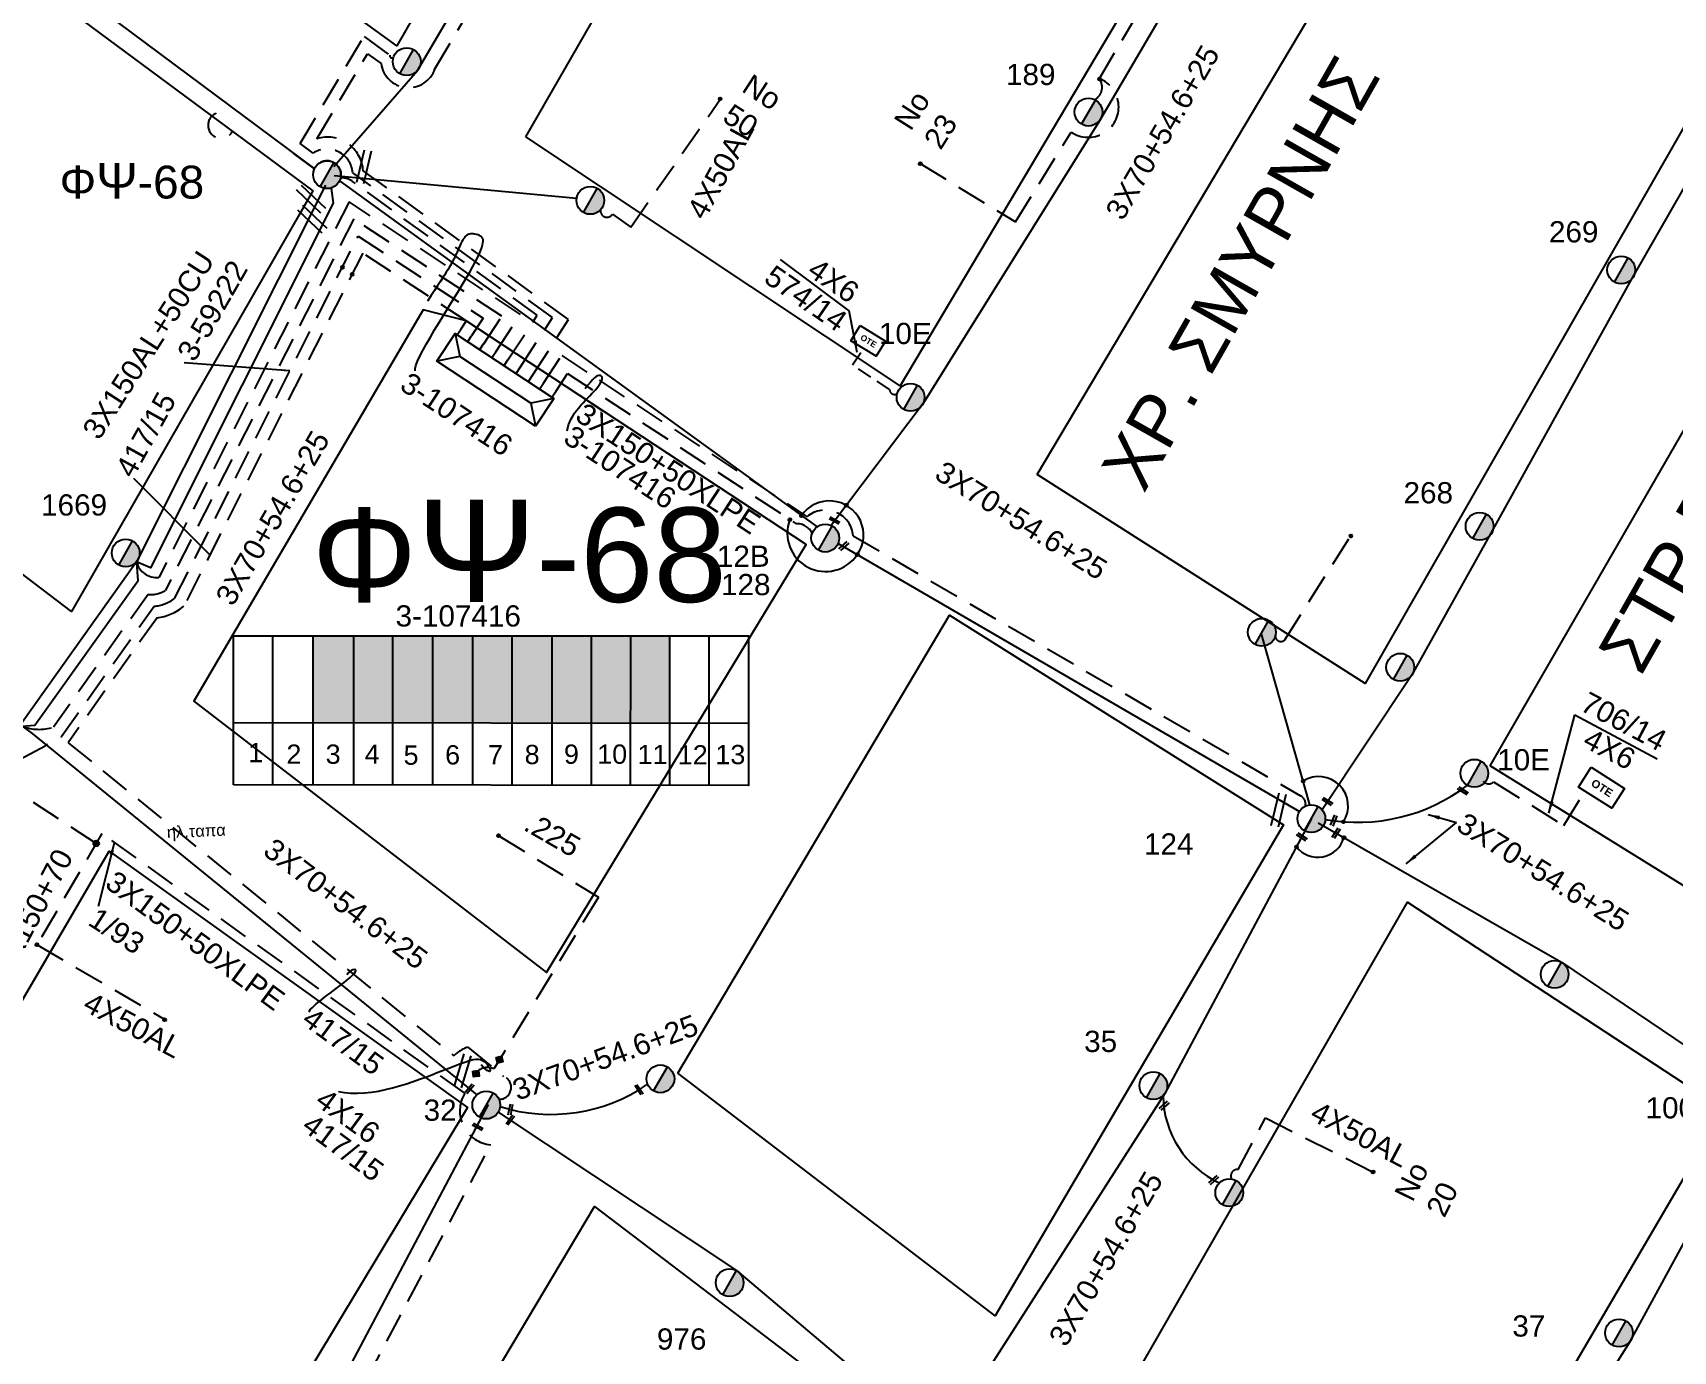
# Model space of a CAD drawing. Header units: millimetres. Extents: x 771 to 3391, y 686 to 1835.
# Drawn here: x 1149.3 to 1288.3, y 1215.3 to 1327.1 of the extents above; entities that cross this region are included whole.
import ezdxf

# ---------------------------------------------------------------- set-up
doc = ezdxf.new("R2010")
doc.units = ezdxf.units.MM
doc.linetypes.add('DASHED', pattern=[19.05, 12.7, -6.35])
for name, color, linetype in [('Pillar OTE', 7, 'Continuous'), ('Άγνωστα', 7, 'Continuous'), ('Επιγραφές - Σχήματα', 7, 'Continuous'), ('Καλώδια ΧΤ   3x150+70AL', 7, 'DASHED'), ('Καλώδια ΧΤ   3x150AL+50CU', 7, 'DASHED'), ('Μηχανική τομή', 7, 'Continuous'), ('Στύλος ΦΜ', 7, 'Continuous'), ('Στύλος ΦΜ @ 1', 7, 'Continuous'), ('Συνδέσεις', 7, 'Continuous'), ('Συνεστραμμένα ΧΤ   3x70+54.6+25 AL', 7, 'SYN_LINE'), ('Τομή', 7, 'Continuous'), ('Υποσταθμός πόλεως', 7, 'Continuous'), ('Υπόβαθρο ΔΕΗ', 7, 'Continuous'), ('Υπόγεια καλώδια Παροχών ΧΤ   .0225', 7, 'DASHED'), ('Υπόγεια καλώδια Παροχών ΧΤ   4x16AL', 7, 'DASHED'), ('Υπόγεια καλώδια Παροχών ΧΤ   4x50AL', 7, 'DASHED'), ('Υπόγεια καλώδια Παροχών ΧΤ   4x6', 7, 'DASHED')]:
    doc.layers.add(name, color=color, linetype=linetype)
doc.styles.add('arial', font='ARIAL.TTF')
doc.styles.get("Standard").update_dxf_attribs({"font": 'ARIAL.TTF'})
doc.linetypes.add('SYN_LINE', pattern='A,0.5,-0.0001,["/\\/\\/\\/",Standard,S=0.1,R=0,X=0,Y=-0.05],-0.25', length=0.7501)
doc.dimstyles.new('ISO-25', dxfattribs={"dimtxt": 2.5, "dimasz": 2.5, "dimexe": 1.25, "dimexo": 0.625, "dimtad": 1, "dimtxsty": 'Standard', "dimcen": 2.5, "dimadec": 0, "dimazin": 0, "dimtfac": 1, "dimtmove": 0, "dimatfit": 3, "dimfxl": 1, "dimarcsym": 0})

# ---------------------------------------------------------------- blocks, each defined once
blk = doc.blocks.new('ΥΠΑΡΧΩΝ ΤΣΙΜΕΝΤΕΝΙΟΣ ΣΤΥΛΟΣ')
at = {"layer": 'Στύλος ΦΜ'}
blk.add_hatch(color=7, dxfattribs=at).paths.add_polyline_path([(-1.29, -2.28, 0.574793), (2.62, 0, 0.268822), (1.3, 2.27)])
at = {"layer": 'Στύλος ΦΜ', "color": 7}
blk.add_line((-1.29, -2.28), (1.3, 2.27), dxfattribs=at)
blk.add_circle((0, 0), 2.62, dxfattribs=at)
at = {"layer": 'Στύλος ΦΜ', "flags": 4}
for tag, p in [('ΑΡΙΘΜΟΣ', (-4.68, 8.05)), ('ΤΥΠΟΣ', (-4.91, 3.03))]:
    blk.add_attdef(tag, p, '', height=4, dxfattribs=at)
blk = doc.blocks.new('ΜΗΧΑΝΙΚΗ ΤΟΜΗ')
at = {"layer": 'Μηχανική τομή', "ltscale": 40}
for p, q in [((-1.89, 0.78), (1.89, 0.78)), ((1.89, 0), (-1.89, 0))]:
    blk.add_line(p, q, dxfattribs=at)
blk = doc.blocks.new('_ΣΥΝΔΕΣΗ')
at = {"layer": 'Συνδέσεις', "linetype": 'SYN_LINE', "ltscale": 40}
blk.add_hatch(color=256, dxfattribs=at).paths.add_polyline_path([(0.5, -0.01, 1), (-0.5, -0.01, 1)])
at = {"layer": 'Συνδέσεις'}
blk.add_circle((0, -0.01), 0.5, dxfattribs=at)
blk = doc.blocks.new('PILLAR ΟΤΕ')
at = {"layer": 'Pillar OTE', "ltscale": 40}
blk.add_lwpolyline([(-3.31, 2.02), (3.39, 2.02), (3.39, -1.99), (-3.31, -1.99)], close=True, dxfattribs=at)
at = {"layer": 'Pillar OTE', "insert": (-1.81, 0.71), "char_height": 1.3575, "width": 109.961, "attachment_point": 1}
blk.add_mtext('{\\fArial|b1|i0|c161|p34;OTE}', dxfattribs=at)
blk = doc.blocks.new('TSONTA XT1')
at = {"ltscale": 40}
h = blk.add_hatch(color=256, dxfattribs=at)
h.dxf.hatch_style = 1
h.paths.add_polyline_path([(595.96, 2487.66), (597.07, 2488.77), (595.96, 2489.87), (594.85, 2488.77)])
blk.add_lwpolyline([(594.85, 2488.77), (595.96, 2489.87), (597.07, 2488.77), (595.96, 2487.66)], close=True, dxfattribs=at)
blk = doc.blocks.new('ΥΠΟΣΤΑΘΜΟΣ ΠΟΛΕΩΣ 9 ΑΝΑΧΩΡΗΣΕΩΝ')
at = {"layer": 'Υποσταθμός πόλεως', "ltscale": 40}
for p, q in [((-9.63, -2.82), (-9.63, -4)), ((-7.12, -2.82), (-7.12, -4)), ((-4.84, -2.82), (-4.84, -4)), ((-2.36, -2.82), (-2.36, -4)), ((0.09, -2.82), (0.09, -4)), ((2.55, -2.82), (2.55, -4)), ((5.02, -2.82), (5.02, -4)), ((7.48, -2.82), (7.48, -4)), ((9.61, -2.82), (9.61, -4))]:
    blk.add_line(p, q, dxfattribs=at)
blk.add_lwpolyline([(-10.02, 2.82), (10.02, 2.82), (10.02, -2.82), (-10.02, -2.82)], close=True, dxfattribs=at)
for points in [[(-7.21, 0), (-10.02, 2.82)], [(7.21, 0), (10.02, 2.82)], [(-10.02, -2.82), (-7.21, 0)], [(-7.21, 0), (7.21, 0)], [(10.02, -2.82), (7.21, 0)]]:
    blk.add_lwpolyline(points, dxfattribs=at)
at = {"layer": 'Υποσταθμός πόλεως', "linetype": 'SYN_LINE', "ltscale": 40, "flags": 1}
for tag, p in [('ΜΕΤΑΣΧΗΜΑΤΙΣΜΟΣ', (10.79, 1.71)), ('ΙΣΧΥΣ', (10.77, -1.08)), ('ΑΡΙΘΜΟΣ', (10.89, -3.8))]:
    blk.add_attdef(tag, p, '', height=1.8, dxfattribs=at)
blk = doc.blocks.new('ΤΟΜΗ')
at = {"layer": 'Τομή', "ltscale": 40}
for p, q in [((-5.68, 0), (5.68, 0)), ((5.68, -2.33), (-5.68, -2.33))]:
    blk.add_line(p, q, dxfattribs=at)

msp = doc.modelspace()

# ---------------------------------------------------------------- hatches: boundary and pattern name
at = {"layer": 'Καλώδια ΧΤ   3x150AL+50CU', "linetype": 'DASHED', "ltscale": 0.2}
h = msp.add_hatch(color=62, dxfattribs=at)
h.dxf.hatch_style = 1
h.paths.add_polyline_path([(1176.48099, 1275.93241), (1173.04142, 1275.93263), (1173.04096, 1268.56891), (1176.48053, 1268.56557)])
h = msp.add_hatch(color=5, dxfattribs=at)
h.dxf.hatch_style = 1
h.paths.add_polyline_path([(1179.77854, 1275.9322), (1176.48099, 1275.93241), (1176.48053, 1268.56557), (1179.77808, 1268.56237)])
h = msp.add_hatch(color=6, dxfattribs=at)
h.dxf.hatch_style = 1
h.paths.add_polyline_path([(1183.16454, 1275.93199), (1179.77854, 1275.9322), (1179.77808, 1268.56237), (1183.16408, 1268.55908)])
h = msp.add_hatch(color=30, dxfattribs=at)
h.dxf.hatch_style = 1
h.paths.add_polyline_path([(1186.56119, 1275.93178), (1183.16454, 1275.93199), (1183.16408, 1268.55908), (1186.56072, 1268.55578)])
h = msp.add_hatch(color=151, dxfattribs=at)
h.dxf.hatch_style = 1
h.paths.add_polyline_path([(1189.89823, 1275.93157), (1186.56119, 1275.93178), (1186.56072, 1268.55578), (1189.89777, 1268.55254)])
h = msp.add_hatch(color=27, dxfattribs=at)
h.dxf.hatch_style = 1
h.paths.add_polyline_path([(1193.28661, 1275.93136), (1189.89823, 1275.93157), (1189.89777, 1268.55254), (1193.28615, 1268.54925)])
h = msp.add_hatch(color=133, dxfattribs=at)
h.dxf.hatch_style = 1
h.paths.add_polyline_path([(1196.61661, 1275.93115), (1193.28661, 1275.93136), (1193.28615, 1268.54925), (1196.61615, 1268.54602)])
h = msp.add_hatch(color=1, dxfattribs=at)
h.dxf.hatch_style = 1
h.paths.add_polyline_path([(1199.94661, 1275.93094), (1196.61661, 1275.93115), (1196.61615, 1268.54602), (1199.94615, 1268.54278)])
h = msp.add_hatch(color=2, dxfattribs=at)
h.dxf.hatch_style = 1
h.paths.add_polyline_path([(1203.27661, 1275.93073), (1199.94661, 1275.93094), (1199.94615, 1268.54278), (1203.27615, 1268.53955)])

# ---------------------------------------------------------------- linework, layer by layer
at = {"layer": 'Pillar OTE', "ltscale": 40}
for points in [[(1166.27284, 1263.29276), (1166.27363, 1275.93305), (1209.93661, 1275.93032), (1209.93582, 1263.25009), (1166.27284, 1263.29369)], [(1169.60075, 1263.29037), (1169.60154, 1275.93284)], [(1173.04063, 1263.28693), (1173.04142, 1275.93263)], [(1176.4802, 1263.2835), (1176.48099, 1275.93241)], [(1179.77775, 1263.2802), (1179.77854, 1275.9322)], [(1183.16375, 1263.27682), (1183.16454, 1275.93199)], [(1186.56039, 1263.27343), (1186.56119, 1275.93178)], [(1189.89744, 1263.2701), (1189.89823, 1275.93157)], [(1193.28582, 1263.26671), (1193.28661, 1275.93136)], [(1196.61582, 1263.26651), (1196.61661, 1275.93115)], [(1199.94582, 1263.2663), (1199.94661, 1275.93094)], [(1203.27582, 1263.26609), (1203.27661, 1275.93073)], [(1206.60582, 1263.26588), (1206.60661, 1275.93053)], [(1166.27317, 1268.57548), (1209.93615, 1268.53308)]]:
    msp.add_lwpolyline(points, dxfattribs=at)
at = {"layer": 'Άγνωστα', "color": 2, "linetype": 'DASHED', "ltscale": 0.2}
msp.add_lwpolyline([(1254.60145, 1275.95349, 0.681946805), (1255.39736, 1275.59797), (1260.99881, 1284.41629)], format="xyb", dxfattribs=at)
at = {"layer": 'Καλώδια ΧΤ   3x150+70AL', "color": 6, "linetype": 'DASHED', "ltscale": 0.2}
msp.add_lwpolyline([(1155.12174, 1259.17464), (1149.61505, 1249.72441)], dxfattribs=at)
at = {"layer": 'Καλώδια ΧΤ   3x150AL+50CU', "linetype": 'DASHED', "ltscale": 0.2}
msp.add_line((1196.59398, 1295.67604), (1197.58377, 1295.02554), dxfattribs=at)
at = {"layer": 'Καλώδια ΧΤ   3x150AL+50CU', "color": 133, "linetype": 'DASHED', "ltscale": 0.2}
msp.add_lwpolyline([(1191.59849, 1297.99177), (1194.68844, 1302.76143), (1177.26847, 1315.38623, 0.484082876), (1173.33642, 1318.10116), (1177.6375, 1325.31531), (1178.79129, 1324.47785, 0.790906073), (1183.35596, 1324.01763), (1192.41448, 1339.45102), (1211.4432, 1373.21865), (1225.34373, 1400.1163, 0.433610782), (1225.78281, 1401.25906)], format="xyb", dxfattribs=at)
at = {"layer": 'Καλώδια ΧΤ   3x150AL+50CU', "color": 1, "linetype": 'DASHED', "ltscale": 0.2}
msp.add_lwpolyline([(1190.56083, 1298.67681), (1193.33205, 1302.93217), (1176.37821, 1315.21916, 0.56632162), (1173.03153, 1316.87811), (1171.93117, 1317.69691), (1177.3391, 1326.76756), (1179.53187, 1325.17596, 0.845222506), (1179.85123, 1325.02604)], format="xyb", dxfattribs=at)
at = {"layer": 'Καλώδια ΧΤ   3x150AL+50CU', "linetype": 'DASHED', "ltscale": 0.2}
for points in [[(1173.14281, 1315.54883), (1171.41639, 1316.83348)], [(1173.01105, 1313.67931), (1171.76701, 1311.51081)], [(1185.56746, 1301.97333), (1186.00461, 1302.63549)]]:
    msp.add_lwpolyline(points, dxfattribs=at)
at = {"layer": 'Καλώδια ΧΤ   3x150AL+50CU', "color": 2, "linetype": 'DASHED', "ltscale": 0.2}
msp.add_lwpolyline([(1189.54121, 1299.34994), (1192.03177, 1303.12249), (1176.36127, 1314.4794, 0.205862296), (1175.35072, 1314.76226)], format="xyb", dxfattribs=at)
at = {"layer": 'Καλώδια ΧΤ   3x150AL+50CU', "color": 30, "linetype": 'DASHED', "ltscale": 0.2}
msp.add_lwpolyline([(1188.51386, 1300.02818), (1190.60788, 1303.20006), (1176.07683, 1312.75004), (1159.93225, 1280.88424, -0.362103419), (1158.04568, 1282.21532)], format="xyb", dxfattribs=at)
at = {"layer": 'Καλώδια ΧΤ   3x150AL+50CU', "color": 151, "linetype": 'DASHED', "ltscale": 0.2}
msp.add_lwpolyline([(1187.48438, 1300.70782), (1189.02604, 1303.04304), (1176.463, 1311.29961), (1160.49558, 1279.78347, -0.167998518), (1159.02921, 1279.45378), (1151.01396, 1268.19323, -0.170375611), (1148.33946, 1268.28548)], format="xyb", dxfattribs=at)
at = {"layer": 'Καλώδια ΧΤ   3x150AL+50CU', "color": 6, "linetype": 'DASHED', "ltscale": 0.2}
for points in [[(1146.60275, 1262.50916), (1148.29963, 1265.53855, 0.010396311), (1151.65173, 1267.36478), (1159.54175, 1278.44939, 0.143113947), (1161.27281, 1279.10492), (1176.84917, 1309.84918), (1187.44608, 1302.88477), (1186.45678, 1301.38623)], [(1176.73312, 1167.02053, 0.912553464), (1175.26962, 1167.51639), (1155.39611, 1178.33379), (1159.01613, 1185.0473, 0.491389338), (1161.95677, 1188.84879), (1175.69954, 1209.37924), (1188.08333, 1232.76837, -0.557799863), (1185.88859, 1237.13835), (1155.12174, 1259.17464)]]:
    msp.add_lwpolyline(points, format="xyb", dxfattribs=at)
at = {"layer": 'Καλώδια ΧΤ   3x150AL+50CU', "color": 27, "linetype": 'DASHED', "ltscale": 0.2}
msp.add_lwpolyline([(1185.9929, 1302.64319), (1177.23534, 1308.39875), (1162.06734, 1278.4605, -0.147647308), (1159.78853, 1277.46895), (1152.25023, 1266.87847), (1184.94255, 1240.31412, -0.126718316), (1186.14025, 1241.04298), (1189.17463, 1238.57737, -0.840289306), (1188.77326, 1236.62927)], format="xyb", dxfattribs=at)
at = {"layer": 'Καλώδια ΧΤ   3x150AL+50CU', "color": 62, "linetype": 'DASHED', "ltscale": 0.2}
msp.add_lwpolyline([(1192.54875, 1297.36443), (1194.09733, 1299.71013), (1214.90056, 1286.03801, -0.612544108), (1218.81274, 1284.4126), (1256.72763, 1262.36662, -0.357197509), (1257.15507, 1261.49972)], format="xyb", dxfattribs=at)
at = {"layer": 'Καλώδια ΧΤ   3x150AL+50CU', "color": 5, "linetype": 'DASHED', "ltscale": 0.2}
msp.add_lwpolyline([(1193.59446, 1296.67407), (1194.59353, 1298.18739), (1213.97246, 1285.45134, -0.295588888), (1215.33264, 1284.62278)], format="xyb", dxfattribs=at)
at = {"layer": 'Καλώδια ΧΤ   3x150AL+50CU', "color": 6, "linetype": 'DASHED', "ltscale": 0.2}
msp.add_lwpolyline([(1154.63306, 1258.336), (1147.97448, 1262.65421)], dxfattribs=at)
at = {"layer": 'Καλώδια ΧΤ   3x150AL+50CU', "color": 2, "linetype": 'DASHED', "ltscale": 0.2}
msp.add_arc((1165.21207, 1319.23911), 1.09888, 112.0326251, 332.7569399, dxfattribs=at)
at = {"layer": 'Καλώδια ΧΤ   3x150AL+50CU', "linetype": 'DASHED', "ltscale": 0.2}
msp.add_arc((1174.20741, 1315.04508), 1.17777, 354.5755585, 129.2307294, dxfattribs=at)
at = {"layer": 'Συνεστραμμένα ΧΤ   3x70+54.6+25 AL', "color": 1, "linetype": 'SYN_LINE', "ltscale": 20}
msp.add_lwpolyline([(1174.77385, 1315.73914), (1181.87536, 1323.8928), (1191.37423, 1340.04934), (1210.3871, 1373.78886), (1224.60549, 1401.20539)], dxfattribs=at)
at = {"layer": 'Συνεστραμμένα ΧΤ   3x70+54.6+25 AL', "color": 5, "linetype": 'SYN_LINE', "ltscale": 20}
for points in [[(1269.71941, 1373.26435), (1259.08767, 1352.65637), (1239.68333, 1319.6268), (1224.73258, 1295.64618)], [(1174.80065, 1314.98822), (1195.36557, 1313.05431)], [(1217.528, 1283.77151), (1217.528, 1283.77151), (1256.64248, 1261.02803)]]:
    msp.add_lwpolyline(points, dxfattribs=at)
at = {"layer": 'Συνεστραμμένα ΧΤ   3x70+54.6+25 AL', "color": 2, "linetype": 'SYN_LINE', "ltscale": 20}
msp.add_lwpolyline([(1309.38375, 1351.31842), (1298.18915, 1329.58427), (1284.73153, 1306.10912), (1272.74264, 1284.38188), (1266.13885, 1272.57413), (1258.56093, 1261.19532)], dxfattribs=at)
at = {"layer": 'Συνεστραμμένα ΧΤ   3x70+54.6+25 AL', "color": 2, "ltscale": 20}
msp.add_lwpolyline([(1145.72771, 1335.94888), (1173.14281, 1315.54883)], dxfattribs=at)
at = {"layer": 'Συνεστραμμένα ΧΤ   3x70+54.6+25 AL', "color": 5, "linetype": 'SYN_LINE', "ltscale": 8}
for points in [[(1175.26193, 1314.52057), (1215.74791, 1285.1791)], [(1224.73258, 1295.64618), (1216.93393, 1285.2979)]]:
    msp.add_lwpolyline(points, dxfattribs=at)
at = {"layer": 'Συνεστραμμένα ΧΤ   3x70+54.6+25 AL', "color": 30, "linetype": 'SYN_LINE', "ltscale": 20}
for points in [[(1174.08206, 1314.15895), (1158.04568, 1282.21532), (1148.21542, 1268.38705)], [(1117.76958, 1290.75702), (1149.20354, 1267.65031), (1186.90879, 1237.01267)]]:
    msp.add_lwpolyline(points, dxfattribs=at)
at = {"layer": 'Συνεστραμμένα ΧΤ   3x70+54.6+25 AL', "color": 151, "linetype": 'SYN_LINE', "ltscale": 20}
for points in [[(1174.55958, 1313.9212), (1174.71862, 1312.62535), (1159.23075, 1281.71205), (1158.04568, 1282.21532), (1158.07361, 1282.126)], [(1148.33946, 1268.28548), (1149.4274, 1268.37146), (1158.1775, 1280.6231), (1158.07361, 1282.126)]]:
    msp.add_lwpolyline(points, dxfattribs=at)
at = {"layer": 'Συνεστραμμένα ΧΤ   3x70+54.6+25 AL', "color": 2, "linetype": 'SYN_LINE', "ltscale": 15}
msp.add_lwpolyline([(1257.52716, 1261.60616), (1253.39801, 1276.20088), (1253.39801, 1276.20088), (1253.39801, 1276.20088)], dxfattribs=at)
at = {"layer": 'Συνεστραμμένα ΧΤ   3x70+54.6+25 AL', "color": 62, "linetype": 'SYN_LINE', "ltscale": 20}
msp.add_lwpolyline([(1257.6624, 1260.43498), (1257.66289, 1260.43469), (1245.22695, 1237.10983), (1226.84851, 1208.35894)], dxfattribs=at)
at = {"layer": 'Συνεστραμμένα ΧΤ   3x70+54.6+25 AL', "color": 62, "ltscale": 20}
msp.add_lwpolyline([(1258.23171, 1260.07531), (1278.86944, 1248.25454), (1295.94019, 1236.73848), (1324.03002, 1218.86934)], dxfattribs=at)
at = {"layer": 'Συνεστραμμένα ΧΤ   3x70+54.6+25 AL', "color": 6, "ltscale": 20}
msp.add_lwpolyline([(1262.43099, 1180.83289), (1274.92941, 1200.64414), (1284.67928, 1216.09151), (1295.94019, 1236.73848)], dxfattribs=at)
at = {"layer": 'Συνεστραμμένα ΧΤ   3x70+54.6+25 AL', "color": 27, "linetype": 'SYN_LINE', "ltscale": 20}
for points in [[(1187.86704, 1236.18264), (1174.17971, 1210.33153), (1159.50701, 1188.41184)], [(1188.70619, 1235.52717), (1208.92541, 1222.10004), (1225.50125, 1208.08172)]]:
    msp.add_lwpolyline(points, dxfattribs=at)
at = {"layer": 'Συνεστραμμένα ΧΤ   3x70+54.6+25 AL', "color": 2, "linetype": 'SYN_LINE', "ltscale": 8}
msp.add_arc((1261.55644, 1275.56551), 15.44452, 259.8552156, 307.1804712, dxfattribs=at)
at = {"layer": 'Συνεστραμμένα ΧΤ   3x70+54.6+25 AL', "color": 27, "linetype": 'SYN_LINE', "ltscale": 15}
msp.add_arc((1193.17949, 1249.74548), 14.39744, 252.5890377, 304.7407401, dxfattribs=at)
at = {"layer": 'Συνεστραμμένα ΧΤ   3x70+54.6+25 AL', "color": 62, "linetype": 'SYN_LINE', "ltscale": 8}
msp.add_arc((1253.372, 1237.03647), 8.28764, 180.9875827, 244.8792496, dxfattribs=at)
at = {"layer": 'Υπόβαθρο ΔΕΗ'}
for points in [[(1153.39178, 1345.38514), (1196.17617, 1416.86982), (1223.30171, 1401.14859), (1180.11929, 1325.98524), (1153.39178, 1345.38514)], [(1191.05132, 1318.26237), (1234.53168, 1393.81805), (1268.3003, 1373.73978), (1222.78997, 1297.13785), (1191.05132, 1318.26237)], [(1234.40705, 1289.60886), (1280.67544, 1367.46757), (1307.71666, 1351.39503), (1262.21779, 1271.90005), (1234.40705, 1289.60886)], [(1272.80902, 1264.90301), (1319.5031, 1345.84088), (1348.37161, 1329.8826), (1300.17118, 1247.9515), (1272.80902, 1264.90301)], [(1125.63427, 1298.47923), (1146.21522, 1333.54157), (1173.01105, 1313.67931), (1152.54189, 1277.99933), (1125.63427, 1298.47923)], [(1218.4665, 1303.50035), (1212.64942, 1307.84455)], [(1182.34603, 1303.58897), (1182.34603, 1303.58897), (1162.90384, 1270.38842), (1192.81937, 1247.37475), (1214.81803, 1283.69899), (1185.9929, 1302.64319), (1182.34603, 1303.58897)], [(1203.95257, 1238.86061), (1226.97059, 1277.68534), (1255.30463, 1259.90705), (1230.84139, 1218.25252), (1203.95257, 1238.86061)], [(1279.98802, 1269.22599), (1286.96741, 1265.50289)], [(1126.34376, 1207.23476), (1155.74357, 1257.6889), (1186.10681, 1235.94169), (1158.47606, 1189.98599), (1126.34376, 1207.23476)], [(1241.06664, 1210.28057), (1265.80397, 1253.35999), (1292.64112, 1235.77728), (1266.58316, 1191.2627), (1241.06664, 1210.28057)], [(1170.74064, 1183.60892), (1196.8784, 1227.52704), (1224.41917, 1206.57581), (1201.21211, 1167.36373), (1170.74064, 1183.60892)]]:
    msp.add_lwpolyline(points, dxfattribs=at)
for centre, radius, start, end in [((1216.79979, 1284.49574), 2.88761, 324.6570983, 145.3368541), ((1216.46699, 1284.63853), 3.24257, 158.9871088, 326.0009196), ((1258.28375, 1261.50671), 2.49305, 327.4528609, 122.1266642), ((1258.20624, 1259.47138), 2.30832, 218.1036541, 343.6420472)]:
    msp.add_arc(centre, radius, start, end, dxfattribs=at)
for points in [[(1181.68171, 1298.41741), (1181.41352, 1299.14843), (1188.16951, 1309.14871), (1187.14551, 1310.00158), (1186.07275, 1310.14778), (1185.53637, 1309.27055), (1185.06638, 1308.03863), (1184.48798, 1307.00437), (1182.70817, 1304.32393)], [(1194.57528, 1293.33381), (1194.69165, 1294.70616), (1197.8077, 1297.27163), (1197.4634, 1298.34093), (1196.76522, 1297.80594), (1196.0903, 1296.87553)], [(1172.6522, 1244.04672), (1172.84905, 1244.52221), (1176.93476, 1247.32938), (1176.57386, 1247.78848), (1176.12127, 1247.49148), (1175.86846, 1247.19821)], [(1175.16574, 1237.30152), (1177.8669, 1236.62658), (1185.65064, 1239.74834), (1187.3547, 1240.33879), (1188.29159, 1238.89746), (1187.86025, 1238.89746), (1187.26302, 1239.54414)]]:
    msp.add_open_spline(points, degree=3, dxfattribs=at)
at = {"layer": 'Υπόγεια καλώδια Παροχών ΧΤ   .0225', "color": 5, "ltscale": 0.2}
for points in [[(1239.29179, 1321.41012, 0.452073573), (1239.68141, 1323.19513), (1246.7051, 1335.01723), (1246.7051, 1335.01723), (1236.14828, 1341.2671)], [(1224.49527, 1315.9949), (1232.56973, 1311.03943), (1237.29068, 1318.66774, 1.120748252), (1239.68141, 1323.19513)]]:
    msp.add_lwpolyline(points, format="xyb", dxfattribs=at)
at = {"layer": 'Υπόγεια καλώδια Παροχών ΧΤ   .0225', "color": 27, "linetype": 'DASHED', "ltscale": 0.2}
msp.add_lwpolyline([(1188.77821, 1258.96334), (1197.20774, 1253.78649), (1188.90506, 1240.1242)], dxfattribs=at)
at = {"layer": 'Υπόγεια καλώδια Παροχών ΧΤ   4x16AL', "color": 27, "linetype": 'DASHED', "ltscale": 0.2}
msp.add_lwpolyline([(1188.90506, 1240.1242), (1188.34642, 1239.20494, 0.269430522), (1187.03547, 1239.07925)], format="xyb", dxfattribs=at)
at = {"layer": 'Υπόγεια καλώδια Παροχών ΧΤ   4x50AL', "color": 5, "linetype": 'DASHED', "ltscale": 0.2}
msp.add_lwpolyline([(1197.39126, 1312.06611, 0.80947631), (1198.39275, 1311.69734), (1198.39275, 1311.69734), (1198.39275, 1311.69734), (1198.39275, 1311.69734), (1199.94857, 1310.60782), (1207.63229, 1321.56853)], format="xyb", dxfattribs=at)
at = {"layer": 'Υπόγεια καλώδια Παροχών ΧΤ   4x50AL', "color": 6, "linetype": 'DASHED', "ltscale": 0.2}
msp.add_lwpolyline([(1149.61505, 1249.72441), (1160.45711, 1243.4067)], dxfattribs=at)
at = {"layer": 'Υπόγεια καλώδια Παροχών ΧΤ   4x50AL', "color": 62, "ltscale": 0.2}
msp.add_lwpolyline([(1250.89397, 1229.87014, -0.623399779), (1251.45688, 1230.66708), (1251.45688, 1230.66708), (1253.76271, 1235.05085), (1262.99592, 1230.41149)], format="xyb", dxfattribs=at)
at = {"layer": 'Υπόγεια καλώδια Παροχών ΧΤ   4x6', "color": 5, "linetype": 'DASHED', "ltscale": 0.1}
msp.add_lwpolyline([(1222.54149, 1296.47945, -0.590793954), (1221.89838, 1296.83469), (1218.75213, 1298.92876), (1219.62554, 1300.19339)], format="xyb", dxfattribs=at)
at = {"layer": 'Υπόγεια καλώδια Παροχών ΧΤ   4x6', "color": 2, "linetype": 'DASHED', "ltscale": 0.2}
msp.add_lwpolyline([(1272.22165, 1263.60892, 0.415009642), (1273.10385, 1263.544), (1279.05443, 1259.85747), (1280.8556, 1262.76481)], format="xyb", dxfattribs=at)

# ---------------------------------------------------------------- block references
at = {"layer": 'Pillar OTE'}
for p, xscale, yscale, zscale, rotation in [((1220.06502, 1300.95675), 0.3750000000000001, 0.3750000000000001, 0.3750000000000001, 328.4450952574256), ((1282.23401, 1263.05896), 0.5, 0.5, 0.5, 327.4993048979119)]:
    msp.add_blockref('PILLAR ΟΤΕ', p, dxfattribs=dict(at, xscale=xscale, yscale=yscale, zscale=zscale, rotation=rotation))
at = {"layer": 'Μηχανική τομή'}
for p, xscale, yscale, zscale, rotation in [((1217.17928, 1285.62347), 0.2500000000002005, 0.2500000000002005, 0.2500000000002005, 331.5446991727721), ((1218.08394, 1283.47765), 0.249999999999919, 0.249999999999919, 0.249999999999919, 41.73814602004245), ((1270.4543, 1262.70322), 0.25, 0.25, 0.25, 327.7252172787099), ((1258.96467, 1261.80157), 0.25, 0.25, 0.25, 327.7252172787099), ((1259.64897, 1260.23924), 0.249999999999919, 0.249999999999919, 0.249999999999919, 67.9501085994233), ((1256.80065, 1258.81747), 0.25, 0.25, 0.25, 327.7252172787099), ((1259.84247, 1259.15271), 0.249999999999919, 0.249999999999919, 0.249999999999919, 57.18492387264735), ((1186.36659, 1237.46094), 0.249999999999919, 0.249999999999919, 0.249999999999919, 49.9574753838593), ((1200.57411, 1237.3921), 0.2500000000002005, 0.2500000000002005, 0.2500000000002005, 303.0893983455487), ((1245.24533, 1236.02432), 0.249999999999919, 0.249999999999919, 0.249999999999919, 41.73814602004245), ((1189.81277, 1234.82468), 0.249999999999919, 0.249999999999919, 0.249999999999919, 54.3171177319395), ((1189.84828, 1235.73872), 0.2499999999999191, 0.2499999999999191, 0.2499999999999191, 78.79301444241602), ((1186.93053, 1234.21994), 0.2500000000002005, 0.2500000000002005, 0.2500000000002005, 331.5446991727721), ((1249.43655, 1229.70199), 0.249999999999919, 0.249999999999919, 0.249999999999919, 41.73814602004245)]:
    msp.add_blockref('ΜΗΧΑΝΙΚΗ ΤΟΜΗ', p, dxfattribs=dict(at, xscale=xscale, yscale=yscale, zscale=zscale, rotation=rotation))
at = {"layer": 'Στύλος ΦΜ @ 1', "ltscale": 40, "xscale": 0.4499999999998181, "yscale": 0.4499999999998181, "zscale": 0.4499999999998181}
for p in [(1180.96318, 1324.63783), (1174.20741, 1315.04508), (1196.52848, 1312.86782), (1253.45984, 1276.24307), (1265.19113, 1273.2734), (1278.28388, 1247.23265), (1202.47164, 1238.36658), (1250.69566, 1228.70919)]:
    msp.add_blockref('ΥΠΑΡΧΩΝ ΤΣΙΜΕΝΤΕΝΙΟΣ ΣΤΥΛΟΣ', p, dxfattribs=at)
at = {"layer": 'Στύλος ΦΜ @ 1', "ltscale": 40}
ref = msp.add_blockref('ΥΠΑΡΧΩΝ ΤΣΙΜΕΝΤΕΝΙΟΣ ΣΤΥΛΟΣ', (1238.76073, 1320.35888), dxfattribs=dict(at, xscale=0.4499999999998181, yscale=0.4499999999998181, zscale=0.4499999999998181))
ref.add_attrib('ΤΥΠΟΣ', '189', (1231.76889, 1322.65233), dxfattribs={"layer": 'Στύλος ΦΜ', "height": 1.8, "flags": 4})
ref = msp.add_blockref('ΥΠΑΡΧΩΝ ΤΣΙΜΕΝΤΕΝΙΟΣ ΣΤΥΛΟΣ', (1283.92881, 1306.97097), dxfattribs=dict(at, xscale=0.4499999999998181, yscale=0.4499999999998181, zscale=0.4499999999998181))
ref.add_attrib('ΤΥΠΟΣ', '269', (1277.80157, 1309.31061), dxfattribs={"layer": 'Στύλος ΦΜ', "height": 1.8, "flags": 4})
ref = msp.add_blockref('ΥΠΑΡΧΩΝ ΤΣΙΜΕΝΤΕΝΙΟΣ ΣΤΥΛΟΣ', (1223.67807, 1296.17072), dxfattribs=dict(at, xscale=0.4499999999998181, yscale=0.4499999999998181, zscale=0.4499999999998181))
ref.add_attrib('ΤΥΠΟΣ', '10Ε', (1220.99561, 1300.68494), dxfattribs={"layer": 'Στύλος ΦΜ', "height": 1.8, "flags": 4})
ref = msp.add_blockref('ΥΠΑΡΧΩΝ ΤΣΙΜΕΝΤΕΝΙΟΣ ΣΤΥΛΟΣ', (1157.1387, 1282.96666), dxfattribs=dict(at, xscale=0.4499999999998181, yscale=0.4499999999998181, zscale=0.4499999999998181))
ref.add_attrib('ΤΥΠΟΣ', '1669', (1149.95933, 1286.14306), dxfattribs={"layer": 'Στύλος ΦΜ', "height": 1.8, "flags": 4})
ref = msp.add_blockref('ΥΠΑΡΧΩΝ ΤΣΙΜΕΝΤΕΝΙΟΣ ΣΤΥΛΟΣ', (1271.92231, 1285.22697), dxfattribs=dict(at, xscale=0.4499999999998181, yscale=0.4499999999998181, zscale=0.4499999999998181))
ref.add_attrib('ΤΥΠΟΣ', '268', (1265.47312, 1287.17503), dxfattribs={"layer": 'Στύλος ΦΜ', "height": 1.8, "flags": 4})
ref = msp.add_blockref('ΥΠΑΡΧΩΝ ΤΣΙΜΕΝΤΕΝΙΟΣ ΣΤΥΛΟΣ', (1216.44217, 1284.22771), dxfattribs=dict(at, xscale=0.4499999999998181, yscale=0.4499999999998181, zscale=0.4499999999998181))
ref.add_attrib('ΤΥΠΟΣ', '128', (1207.60702, 1279.38886), dxfattribs={"layer": 'Στύλος ΦΜ', "height": 1.8, "flags": 4})
ref.add_attrib('ΑΡΙΘΜΟΣ', '12Β', (1207.25825, 1281.79016), dxfattribs={"layer": 'Στύλος ΦΜ', "height": 1.8, "flags": 4})
ref = msp.add_blockref('ΥΠΑΡΧΩΝ ΤΣΙΜΕΝΤΕΝΙΟΣ ΣΤΥΛΟΣ', (1271.47102, 1264.28478), dxfattribs=dict(at, xscale=0.4499999999998181, yscale=0.4499999999998181, zscale=0.4499999999998181))
ref.add_attrib('ΑΡΙΘΜΟΣ', '10Ε', (1273.41417, 1264.5281), dxfattribs={"layer": 'Στύλος ΦΜ', "height": 1.8, "flags": 4})
ref = msp.add_blockref('ΥΠΑΡΧΩΝ ΤΣΙΜΕΝΤΕΝΙΟΣ ΣΤΥΛΟΣ', (1257.66063, 1260.43598), dxfattribs=dict(at, xscale=0.4499999999998181, yscale=0.4499999999998181, zscale=0.4499999999998181))
ref.add_attrib('ΤΥΠΟΣ', '124', (1243.46671, 1257.38879), dxfattribs={"layer": 'Στύλος ΦΜ', "height": 1.8, "flags": 4})
ref = msp.add_blockref('ΥΠΑΡΧΩΝ ΤΣΙΜΕΝΤΕΝΙΟΣ ΣΤΥΛΟΣ', (1244.26556, 1237.79018), dxfattribs=dict(at, xscale=0.4499999999998181, yscale=0.4499999999998181, zscale=0.4499999999998181))
ref.add_attrib('ΤΥΠΟΣ', '35', (1238.39478, 1240.64295), dxfattribs={"layer": 'Στύλος ΦΜ', "height": 1.8, "flags": 4})
ref = msp.add_blockref('ΥΠΑΡΧΩΝ ΤΣΙΜΕΝΤΕΝΙΟΣ ΣΤΥΛΟΣ', (1295.93793, 1236.73977), dxfattribs=dict(at, xscale=0.4499999999998181, yscale=0.4499999999998181, zscale=0.4499999999998181))
ref.add_attrib('ΤΥΠΟΣ', '1009', (1285.99148, 1235.01066), dxfattribs={"layer": 'Στύλος ΦΜ', "height": 1.8, "flags": 4})
ref = msp.add_blockref('ΥΠΑΡΧΩΝ ΤΣΙΜΕΝΤΕΝΙΟΣ ΣΤΥΛΟΣ', (1187.70128, 1236.14142), dxfattribs=dict(at, xscale=0.4499999999998181, yscale=0.4499999999998181, zscale=0.4499999999998181))
ref.add_attrib('ΤΥΠΟΣ', '32', (1182.39446, 1234.80931), dxfattribs={"layer": 'Στύλος ΦΜ', "height": 1.8, "flags": 4})
ref = msp.add_blockref('ΥΠΑΡΧΩΝ ΤΣΙΜΕΝΤΕΝΙΟΣ ΣΤΥΛΟΣ', (1208.33985, 1221.07815), dxfattribs=dict(at, xscale=0.4499999999998181, yscale=0.4499999999998181, zscale=0.4499999999998181))
ref.add_attrib('ΤΥΠΟΣ', '976', (1202.17144, 1215.40056), dxfattribs={"layer": 'Στύλος ΦΜ', "height": 1.8, "flags": 4})
ref = msp.add_blockref('ΥΠΑΡΧΩΝ ΤΣΙΜΕΝΤΕΝΙΟΣ ΣΤΥΛΟΣ', (1283.74292, 1216.80591), dxfattribs=dict(at, xscale=0.4499999999998181, yscale=0.4499999999998181, zscale=0.4499999999998181))
ref.add_attrib('ΤΥΠΟΣ', '37', (1274.69823, 1216.50657), dxfattribs={"layer": 'Στύλος ΦΜ', "height": 1.8, "flags": 4})
at = {"layer": 'Συνδέσεις'}
for p, xscale, yscale, zscale in [((1239.68992, 1323.16455), 0.25, 0.25, 0.25), ((1207.54261, 1321.48516), 0.25, 0.25, 0.25), ((1224.50051, 1315.98624), 0.25, 0.25, 0.25), ((1175.51645, 1307.19969), 0.25, 0.25, 0.25), ((1176.33042, 1306.59364), 0.25, 0.25, 0.25), ((1218.22816, 1286.99965), 0.25, 0.25, 0.25), ((1213.4453, 1285.79258), 0.25, 0.25, 0.25), ((1214.42995, 1286.12941), 0.25, 0.25, 0.25), ((1260.99881, 1284.41629), 0.25, 0.25, 0.25), ((1219.16047, 1282.81669), 0.25, 0.25, 0.25), ((1256.95797, 1263.61801), 0.25, 0.25, 0.25), ((1260.38527, 1260.16546), 0.25, 0.25, 0.25), ((1188.73081, 1258.983), 0.25, 0.25, 0.25), ((1260.42113, 1258.82127), 0.25, 0.25, 0.25), ((1154.63306, 1258.336), 0.4777242751394019, 0.4777242751394019, 0.4777242751394019), ((1256.38983, 1258.04694), 0.25, 0.25, 0.25), ((1149.60454, 1249.74839), 0.25, 0.25, 0.25), ((1160.43631, 1243.38157), 0.25, 0.25, 0.25), ((1262.88474, 1230.46991), 0.25, 0.25, 0.25)]:
    msp.add_blockref('_ΣΥΝΔΕΣΗ', p, dxfattribs=dict(at, xscale=xscale, yscale=yscale, zscale=zscale))
at = {"layer": 'Συνδέσεις', "xscale": 0.3075184835441075, "yscale": 0.3075184835441075, "zscale": 0.3075184835441075}
for p, rotation in [((581.35152, 736.0849), 323.1688535938853), ((637.47653, 678.43239), 328.9920444013081)]:
    msp.add_blockref('TSONTA XT1', p, dxfattribs=dict(at, rotation=rotation))
at = {"layer": 'Τομή'}
for p, xscale, yscale, zscale, rotation in [((1177.62525, 1315.65255), 0.2499999999998873, 0.2499999999998873, 0.2499999999998873, 256.7517246748), ((1173.04635, 1313.19503), 0.2499999999998873, 0.2499999999998873, 0.2499999999998873, 316.3818135418195), ((1173.15424, 1311.48776), 0.2499999999998873, 0.2499999999998873, 0.2499999999998873, 316.3818135418195), ((1255.15533, 1261.10557), 0.2499999999998873, 0.2499999999998873, 0.2499999999998873, 256.7517246748), ((1185.97974, 1238.9493), 0.2500000000000557, 0.2500000000000557, 0.2500000000000557, 253.0705183744269)]:
    msp.add_blockref('ΤΟΜΗ', p, dxfattribs=dict(at, xscale=xscale, yscale=yscale, zscale=zscale, rotation=rotation))
at = {"layer": 'Υποσταθμός πόλεως', "xscale": 0.5, "yscale": 0.5, "zscale": 0.5, "rotation": 146.5679876655439}
msp.add_blockref('ΥΠΟΣΤΑΘΜΟΣ ΠΟΛΕΩΣ 9 ΑΝΑΧΩΡΗΣΕΩΝ', (1188.4752, 1297.65598), dxfattribs=at)

# ---------------------------------------------------------------- texts
at = {"ltscale": 40, "char_height": 4, "width": 64.8866414, "attachment_point": 1, "rotation": 60.4197634, "style": 'arial'}
for s, insert in [('{\\H1.083x;ΧΡ. ΣΜΥΡΝΗΣ}', (1239.69341, 1290.09146)), ('{\\H1.083x;ΣTP.ΠΛAΣTHPA}', (1281.82961, 1274.59105))]:
    msp.add_mtext(s, dxfattribs=dict(at, insert=insert))
at = {"ltscale": 30, "width": 11.2572904, "attachment_point": 1}
for s, insert, char_height in [('1', (1167.519, 1266.85408), 1.63441), ('2', (1170.75747, 1266.72062), 1.63441), ('3', (1174.08805, 1266.72062), 1.63441), ('4', (1177.39156, 1266.72062), 1.63441), ('5', (1180.69507, 1266.63944), 1.63441), ('6', (1184.2152, 1266.66651), 1.63441), ('7', (1187.84365, 1266.66651), 1.63441), ('8', (1190.95761, 1266.69356), 1.63441), ('9', (1194.28819, 1266.72062), 1.63441), ('10', (1197.10867, 1266.72301), 1.634409), ('11', (1200.52933, 1266.69392), 1.634409), ('12', (1203.93772, 1266.66451), 1.634409), ('13', (1207.12811, 1266.68779), 1.634409)]:
    msp.add_mtext(s, dxfattribs=dict(at, insert=insert, char_height=char_height))
at = {"layer": 'Άγνωστα', "color": 7, "char_height": 1.8, "attachment_point": 1}
for s, insert, rotation in [('3X70+54.6+25', (1240.11084, 1311.96495), 59.8533125), ('3-107416', (1181.2466, 1298.4016), 326.7980854), ('3X150+50XLPE', (1196.11152, 1295.80525), 326.7980854), ('3-107416', (1195.10435, 1293.90596), 326.7980854), ('3X70+54.6+25', (1164.6591, 1279.25667), 59.8533125), ('3X70+54.6+25', (1226.54703, 1290.86266), 328.042606), ('3X70+54.6+25', (1270.78251, 1261.04913), 328.042606), ('3X70+54.6+25', (1169.74994, 1258.9011), 323.0033363), ('3X150+70', (1145.75189, 1247.86823), 62.0897021), ('3X150+50XLPE', (1156.33028, 1256.13755), 323.7057359), ('1/93', (1154.80136, 1252.99636), 327.4067921), ('417/15', (1173.01553, 1244.56022), 323.7057359), ('3X70+54.6+25', (1189.73461, 1238.18554), 20.1750681), ('4X16', (1174.14839, 1237.6824), 323.7057359), ('417/15', (1173.01553, 1235.54623), 323.7057359), ('3X70+54.6+25', (1235.30658, 1216.43896), 59.8533125)]:
    msp.add_mtext_dynamic_manual_height_columns(s, width=1.8, gutter_width=12.5, heights=[0.04535], dxfattribs=dict(at, insert=insert, rotation=rotation))
at = {"layer": 'Άγνωστα', "color": 7}
note = msp.add_mtext_dynamic_manual_height_columns('No ', width=1.8, gutter_width=1.65674, heights=[0.04535, 0], dxfattribs=dict(at, insert=(1207.33234, 1325.56251), char_height=1.8, attachment_point=1, rotation=327.0501413))
for column, words in zip(note.columns.linked_columns, ['50']):
    column.text = words
note = msp.add_mtext_dynamic_manual_height_columns('No ', width=1.8, gutter_width=1.667, heights=[0.04535, 0], dxfattribs=dict(at, insert=(1220.31302, 1316.71016), char_height=1.8, attachment_point=1, rotation=57.6003579))
for column, words in zip(note.columns.linked_columns, ['23']):
    column.text = words
at = {"layer": 'Άγνωστα', "color": 7, "insert": (1180.01487, 1278.52933), "char_height": 1.8, "attachment_point": 1}
msp.add_mtext_dynamic_manual_height_columns('3-107416', width=1.8, gutter_width=12.5, heights=[0.04535], dxfattribs=at)
at = {"layer": 'Άγνωστα', "color": 7}
note = msp.add_mtext_dynamic_manual_height_columns('{\\H0.55556x;ηλ.ταπα}\\P', width=1.8, gutter_width=12.5, heights=[0.04535, 0], dxfattribs=dict(at, insert=(1146.31233, 1259.17117), char_height=1.8, attachment_point=1, rotation=2.4309439))
for column, words in zip(note.columns.linked_columns, ['\\P']):
    column.text = words
note = msp.add_mtext_dynamic_manual_height_columns('No ', width=1.8, gutter_width=1.71909, heights=[0.04535, 0], dxfattribs=dict(at, insert=(1263.06765, 1225.47246), char_height=1.8, attachment_point=1, rotation=63.7423886))
for column, words in zip(note.columns.linked_columns, ['20']):
    column.text = words
at = {"layer": 'Καλώδια ΧΤ   3x150AL+50CU', "color": 7, "char_height": 1.8, "attachment_point": 1}
for s, insert, rotation in [('3X150AL+50CU', (1153.36392, 1293.42443), 57.2436371), ('3-59222', (1161.40388, 1299.97426), 60.156), ('417/15', (1156.18012, 1290.08092), 61.0580201)]:
    msp.add_mtext_dynamic_manual_height_columns(s, width=1.8, gutter_width=12.5, heights=[0.04535], dxfattribs=dict(at, insert=insert, rotation=rotation))
at = {"layer": 'Υπόβαθρο ΔΕΗ', "attachment_point": 1}
for insert, char_height in [((1151.52482, 1316.04923), 2.7887368), ((1172.91147, 1287.47801), 8)]:
    msp.add_mtext_dynamic_manual_height_columns('Φ{\\H1.0833x;Ψ}-68', width=84.657329, gutter_width=12.5, heights=[0], dxfattribs=dict(at, insert=insert, char_height=char_height))
at = {"layer": 'Υπόγεια καλώδια Παροχών ΧΤ   4x50AL', "color": 7, "char_height": 1.8, "attachment_point": 1}
for s, insert, rotation in [('4X50AL', (1204.63387, 1311.97119), 61.5161561), ('574/14', (1212.15159, 1307.49167), 325.4108865), ('4X6', (1215.82638, 1308.0871), 325.4108865), ('706/14', (1281.17522, 1271.27906), 332.0897021), ('4X6', (1281.3849, 1268.19559), 332.0897021), ('.225', (1191.65071, 1261.09399), 330.1803355), ('4X50AL', (1154.22799, 1245.82207), 332.0897021), ('4X50AL', (1258.26863, 1236.56402), 332.0897021)]:
    msp.add_mtext_dynamic_manual_height_columns(s, width=1.8, gutter_width=12.5, heights=[0.04535], dxfattribs=dict(at, insert=insert, rotation=rotation))

# ---------------------------------------------------------------- leaders
at = {"layer": 'Επιγραφές - Σχήματα', "ltscale": 40}
for points, override in [([(1219.1521, 1299.98165), (1218.4665, 1303.50035)], {"dimasz": 1, "dimtad": 0}), ([(1171.05843, 1298.41954), (1162.09501, 1299.08649)], {"dimasz": 0.5, "dimtad": 0}), ([(1164.27115, 1282.81032), (1157.83617, 1289.28429)], {"dimasz": 0.5, "dimtad": 0}), ([(1277.78266, 1260.90044), (1279.98802, 1269.22599)], {"dimasz": 1, "dimtad": 0}), ([(1265.69667, 1256.61536), (1269.96428, 1260.11769)], {"dimasz": 1, "dimtad": 0}), ([(1267.54805, 1260.77225), (1269.96428, 1260.11769)], {"dimasz": 1, "dimtad": 0}), ([(1156.16433, 1258.35079), (1154.80136, 1252.99636)], {"dimasz": 1, "dimtad": 0})]:
    msp.add_leader(points, dimstyle='ISO-25', override=override, dxfattribs=at)

doc.saveas('drawing.dxf')
